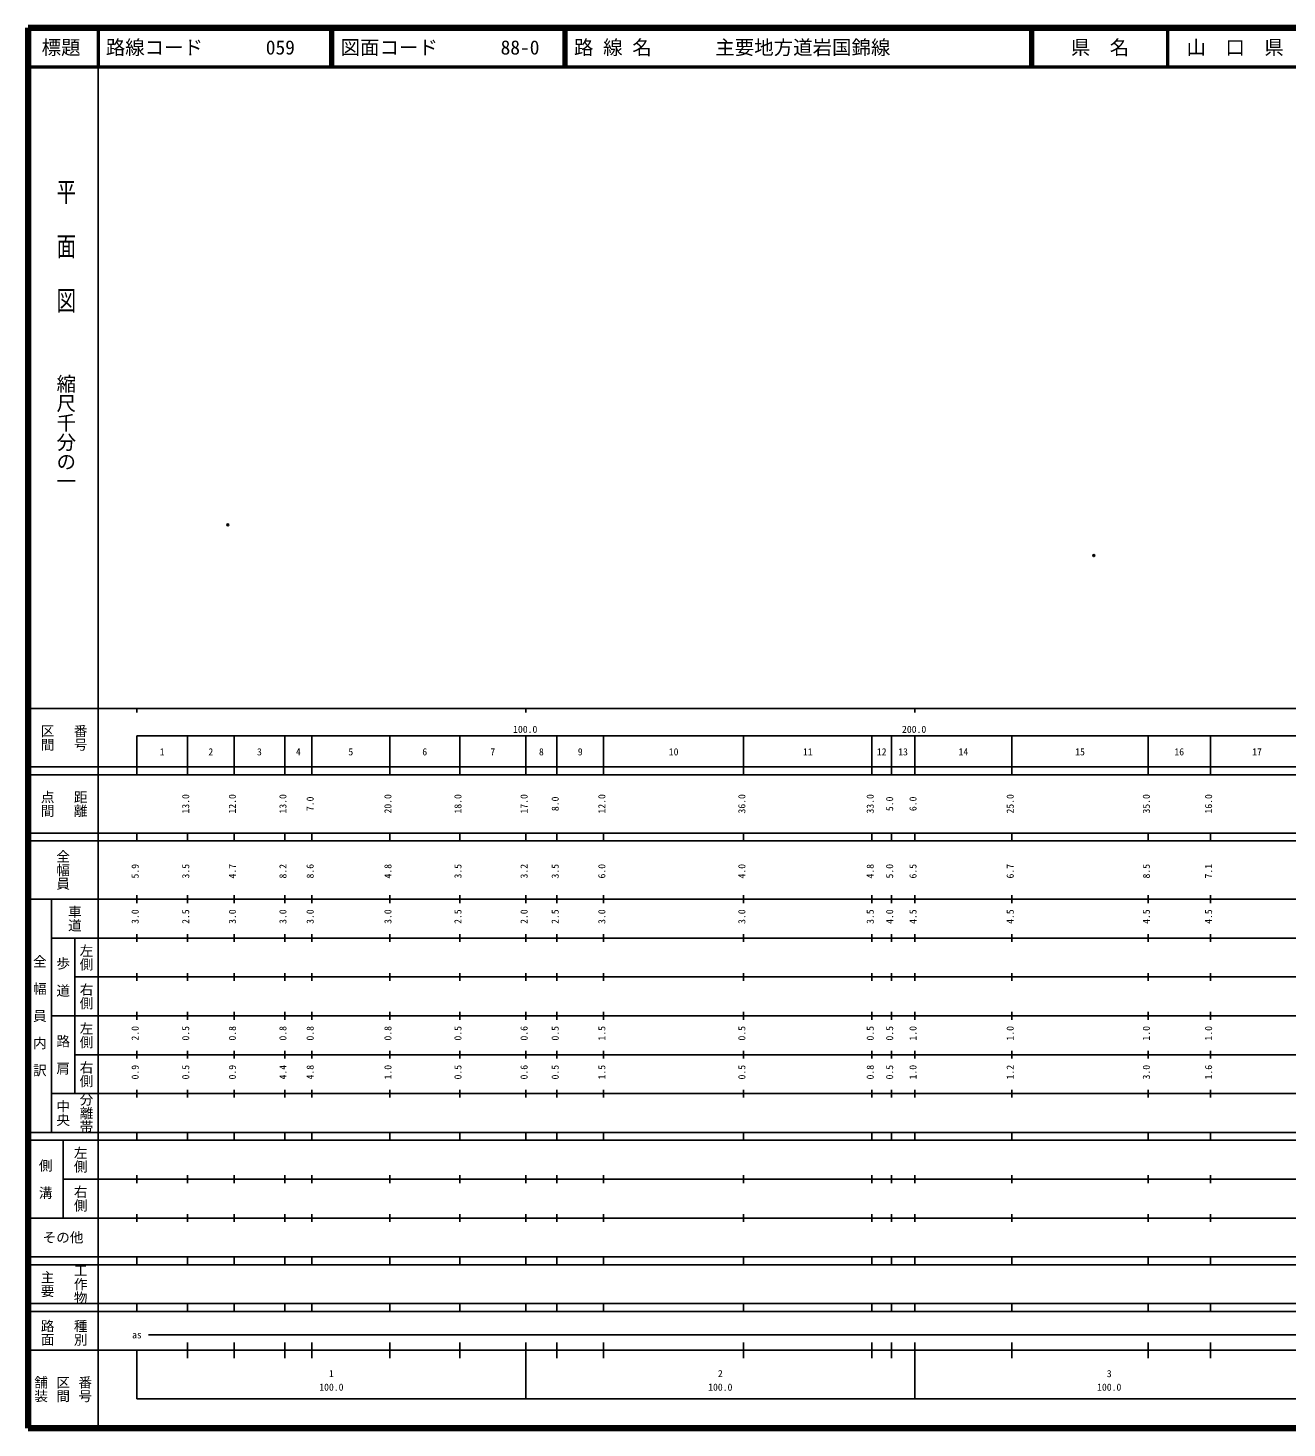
# Model space of a CAD drawing. Units: millimetres on the paper. Extents: x 40 to 680, y 20 to 380.
# Drawn here: x 40 to 363.7, y 20 to 380 of the extents above; entities that cross this region are included whole.
import ezdxf
from ezdxf.enums import TextEntityAlignment as Align

# ---------------------------------------------------------------- set-up
doc = ezdxf.new("R2010")
doc.units = ezdxf.units.MM
doc.header["$PDMODE"] = 32
doc.header["$PDSIZE"] = 0.5
doc.layers.add('M-OTRS', color=6, linetype='Continuous')
doc.layers.add('M-TTL-TXT', color=7, linetype='Continuous')
for name, color, linetype, lineweight in [('M-TTL', 2, 'Continuous', 140), ('M-TTL-BAND', 7, 'Continuous', 25), ('M-TTL-LINE', 7, 'Continuous', 50)]:
    doc.layers.add(name, color=color, linetype=linetype, lineweight=lineweight)
doc.styles.add('@ＭＳ ゴシック', font='')
doc.styles.add('ＭＳ ゴシック', font='')
doc.styles.get('@ＭＳ ゴシック').set_extended_font_data('@MS Gothic')
doc.styles.get('ＭＳ ゴシック').set_extended_font_data('MS Gothic')

msp = doc.modelspace()

# ---------------------------------------------------------------- linework, layer by layer
at = {"layer": 'M-OTRS'}
for p in [(91.362, 252.218), (314.014, 244.34)]:
    msp.add_point(p, dxfattribs=at)
at = {"layer": 'M-TTL'}
for p, q in [((40, 380), (40, 20)), ((680, 380), (40, 380)), ((40, 20), (680, 20))]:
    msp.add_line(p, q, dxfattribs=at)
at = {"layer": 'M-TTL-BAND'}
for p, q in [((58, 370), (58, 20)), ((40, 205), (579, 205)), ((68, 205), (68, 204)), ((168, 205), (168, 204)), ((268, 205), (268, 204)), ((68, 198), (579, 198)), ((68, 198), (68, 188)), ((81, 188), (81, 198)), ((93, 188), (93, 198)), ((106, 188), (106, 198)), ((113, 188), (113, 198)), ((133, 188), (133, 198)), ((151, 188), (151, 198)), ((168, 188), (168, 198)), ((176, 188), (176, 198)), ((188, 188), (188, 198)), ((224, 188), (224, 198)), ((257, 188), (257, 198)), ((262, 188), (262, 198)), ((268, 188), (268, 198)), ((293, 188), (293, 198)), ((328, 188), (328, 198)), ((344, 188), (344, 198)), ((40, 190), (579, 190)), ((40, 188), (579, 188)), ((40, 173), (579, 173)), ((68, 171), (68, 173)), ((81, 171), (81, 173)), ((93, 171), (93, 173)), ((106, 171), (106, 173)), ((113, 171), (113, 173)), ((133, 171), (133, 173)), ((151, 171), (151, 173)), ((168, 171), (168, 173)), ((176, 171), (176, 173)), ((188, 171), (188, 173)), ((224, 171), (224, 173)), ((257, 171), (257, 173)), ((262, 171), (262, 173)), ((268, 171), (268, 173)), ((293, 171), (293, 173)), ((328, 171), (328, 173)), ((344, 171), (344, 173)), ((40, 171), (579, 171)), ((40, 156), (579, 156)), ((46, 96), (46, 156)), ((68, 155), (68, 157)), ((81, 155), (81, 157)), ((93, 155), (93, 157)), ((106, 155), (106, 157)), ((113, 155), (113, 157)), ((133, 155), (133, 157)), ((151, 155), (151, 157)), ((168, 155), (168, 157)), ((176, 155), (176, 157)), ((188, 155), (188, 157)), ((224, 155), (224, 157)), ((257, 155), (257, 157)), ((262, 155), (262, 157)), ((268, 155), (268, 157)), ((293, 155), (293, 157)), ((328, 155), (328, 157)), ((344, 155), (344, 157)), ((46, 146), (579, 146)), ((52, 146), (52, 106)), ((68, 145), (68, 147)), ((81, 145), (81, 147)), ((93, 145), (93, 147)), ((106, 145), (106, 147)), ((113, 145), (113, 147)), ((133, 145), (133, 147)), ((151, 145), (151, 147)), ((168, 145), (168, 147)), ((176, 145), (176, 147)), ((188, 145), (188, 147)), ((224, 145), (224, 147)), ((257, 145), (257, 147)), ((262, 145), (262, 147)), ((268, 145), (268, 147)), ((293, 145), (293, 147)), ((328, 145), (328, 147)), ((344, 145), (344, 147)), ((68, 135), (68, 137)), ((81, 135), (81, 137)), ((93, 135), (93, 137)), ((106, 135), (106, 137)), ((113, 135), (113, 137)), ((133, 135), (133, 137)), ((151, 135), (151, 137)), ((168, 135), (168, 137)), ((176, 135), (176, 137)), ((188, 135), (188, 137)), ((224, 135), (224, 137)), ((257, 135), (257, 137)), ((262, 135), (262, 137)), ((268, 135), (268, 137)), ((293, 135), (293, 137)), ((328, 135), (328, 137)), ((344, 135), (344, 137)), ((52, 136), (579, 136)), ((46, 126), (579, 126)), ((68, 125), (68, 127)), ((81, 125), (81, 127)), ((93, 125), (93, 127)), ((106, 125), (106, 127)), ((113, 125), (113, 127)), ((133, 125), (133, 127)), ((151, 125), (151, 127)), ((168, 125), (168, 127)), ((176, 125), (176, 127)), ((188, 125), (188, 127)), ((224, 125), (224, 127)), ((257, 125), (257, 127)), ((262, 125), (262, 127)), ((268, 125), (268, 127)), ((293, 125), (293, 127)), ((328, 125), (328, 127)), ((344, 125), (344, 127)), ((52, 116), (579, 116)), ((68, 115), (68, 117)), ((81, 115), (81, 117)), ((93, 115), (93, 117)), ((106, 115), (106, 117)), ((113, 115), (113, 117)), ((133, 115), (133, 117)), ((151, 115), (151, 117)), ((168, 115), (168, 117)), ((176, 115), (176, 117)), ((188, 115), (188, 117)), ((224, 115), (224, 117)), ((257, 115), (257, 117)), ((262, 115), (262, 117)), ((268, 115), (268, 117)), ((293, 115), (293, 117)), ((328, 115), (328, 117)), ((344, 115), (344, 117)), ((46, 106), (579, 106)), ((68, 105), (68, 107)), ((81, 105), (81, 107)), ((93, 105), (93, 107)), ((106, 105), (106, 107)), ((113, 105), (113, 107)), ((133, 105), (133, 107)), ((151, 105), (151, 107)), ((168, 105), (168, 107)), ((176, 105), (176, 107)), ((188, 105), (188, 107)), ((224, 105), (224, 107)), ((257, 105), (257, 107)), ((262, 105), (262, 107)), ((268, 105), (268, 107)), ((293, 105), (293, 107)), ((328, 105), (328, 107)), ((344, 105), (344, 107)), ((40, 96), (579, 96)), ((40, 94), (579, 94)), ((49, 94), (49, 74)), ((68, 94), (68, 96)), ((81, 94), (81, 96)), ((93, 94), (93, 96)), ((106, 94), (106, 96)), ((113, 94), (113, 96)), ((133, 94), (133, 96)), ((151, 94), (151, 96)), ((168, 94), (168, 96)), ((176, 94), (176, 96)), ((188, 94), (188, 96)), ((224, 94), (224, 96)), ((257, 94), (257, 96)), ((262, 94), (262, 96)), ((268, 94), (268, 96)), ((293, 94), (293, 96)), ((328, 94), (328, 96)), ((344, 94), (344, 96)), ((49, 84), (579, 84)), ((68, 83), (68, 85)), ((81, 83), (81, 85)), ((93, 83), (93, 85)), ((106, 83), (106, 85)), ((113, 83), (113, 85)), ((133, 83), (133, 85)), ((151, 83), (151, 85)), ((168, 83), (168, 85)), ((176, 83), (176, 85)), ((188, 83), (188, 85)), ((224, 83), (224, 85)), ((257, 83), (257, 85)), ((262, 83), (262, 85)), ((268, 83), (268, 85)), ((293, 83), (293, 85)), ((328, 83), (328, 85)), ((344, 83), (344, 85)), ((40, 74), (579, 74)), ((68, 73), (68, 75)), ((81, 73), (81, 75)), ((93, 73), (93, 75)), ((106, 73), (106, 75)), ((113, 73), (113, 75)), ((133, 73), (133, 75)), ((151, 73), (151, 75)), ((168, 73), (168, 75)), ((176, 73), (176, 75)), ((188, 73), (188, 75)), ((224, 73), (224, 75)), ((257, 73), (257, 75)), ((262, 73), (262, 75)), ((268, 73), (268, 75)), ((293, 73), (293, 75)), ((328, 73), (328, 75)), ((344, 73), (344, 75)), ((40, 64), (579, 64)), ((40, 62), (579, 62)), ((68, 62), (68, 64)), ((81, 62), (81, 64)), ((93, 62), (93, 64)), ((106, 62), (106, 64)), ((113, 62), (113, 64)), ((133, 62), (133, 64)), ((151, 62), (151, 64)), ((168, 62), (168, 64)), ((176, 62), (176, 64)), ((188, 62), (188, 64)), ((224, 62), (224, 64)), ((257, 62), (257, 64)), ((262, 62), (262, 64)), ((268, 62), (268, 64)), ((293, 62), (293, 64)), ((328, 62), (328, 64)), ((344, 62), (344, 64)), ((40, 52), (579, 52)), ((68, 50), (68, 52)), ((81, 50), (81, 52)), ((93, 50), (93, 52)), ((106, 50), (106, 52)), ((113, 50), (113, 52)), ((133, 50), (133, 52)), ((151, 50), (151, 52)), ((168, 50), (168, 52)), ((176, 50), (176, 52)), ((188, 50), (188, 52)), ((224, 50), (224, 52)), ((257, 50), (257, 52)), ((262, 50), (262, 52)), ((268, 50), (268, 52)), ((293, 50), (293, 52)), ((328, 50), (328, 52)), ((344, 50), (344, 52)), ((40, 50), (579, 50)), ((71, 44), (565, 44)), ((40, 40), (579, 40)), ((68, 40), (68, 27.5)), ((81, 38), (81, 42)), ((93, 38), (93, 42)), ((106, 38), (106, 42)), ((113, 38), (113, 42)), ((133, 38), (133, 42)), ((151, 38), (151, 42)), ((168, 27.5), (168, 42)), ((176, 38), (176, 42)), ((188, 38), (188, 42)), ((224, 38), (224, 42)), ((257, 38), (257, 42)), ((262, 38), (262, 42)), ((268, 27.5), (268, 42)), ((293, 38), (293, 42)), ((328, 38), (328, 42)), ((344, 38), (344, 42)), ((68, 27.5), (579, 27.5))]:
    msp.add_line(p, q, dxfattribs=at)
at = {"layer": 'M-TTL-LINE'}
for p, q in [((58, 380), (58, 370)), ((117.75, 380), (117.75, 370)), ((118.25, 380), (118.25, 370)), ((177.75, 380), (177.75, 370)), ((178.25, 380), (178.25, 370)), ((297.75, 380), (297.75, 370)), ((298.25, 380), (298.25, 370)), ((333, 380), (333, 370)), ((40, 370), (680, 370))]:
    msp.add_line(p, q, dxfattribs=at)

# ---------------------------------------------------------------- texts
at = {"layer": 'M-TTL-BAND', "style": '@ＭＳ ゴシック', "width": 1.4}
msp.add_text('平  面  図', height=3.666, rotation=270, dxfattribs=at).set_placement((49.777, 306.475), align=Align.MIDDLE_RIGHT)
at = {"layer": 'M-TTL-BAND', "style": '@ＭＳ ゴシック'}
msp.add_text('縮尺千分の一', height=3.666, rotation=270, dxfattribs=at).set_placement((49.777, 261.03), align=Align.MIDDLE_RIGHT)
for s, p in [('区間', (45, 197.5)), ('番号', (53.5, 197.5)), ('点間', (45, 180.5)), ('距離', (53.5, 180.5)), ('全幅員', (49, 163.5)), ('車道', (52, 151)), ('左側', (55, 141)), ('全\u3000幅\u3000員\u3000内\u3000訳', (43, 126)), ('歩\u3000道', (49, 136)), ('右側', (55, 131)), ('左側', (55, 121)), ('路\u3000肩', (49, 116)), ('右側', (55, 111)), ('分離帯', (55, 101)), ('中央', (49, 101)), ('左側', (53.5, 89)), ('側\u3000溝', (44.5, 84)), ('右側', (53.5, 79)), ('工作物', (53.5, 57)), ('主要', (45, 57)), ('路面', (45, 44.5)), ('種別', (53.5, 44.5)), ('舗装', (43.333, 30)), ('区間', (49, 30)), ('番号', (54.667, 30))]:
    msp.add_text(s, height=2.566, rotation=270, dxfattribs=at).set_placement(p, align=Align.MIDDLE_CENTER)
at = {"layer": 'M-TTL-BAND', "style": 'ＭＳ ゴシック'}
for s, p in [('100.0', (167.844, 198.195)), ('200.0', (267.844, 198.195)), ('1', (74.5, 192.405)), ('2', (87, 192.405)), ('3', (99.5, 192.405)), ('4', (109.5, 192.405)), ('5', (123, 192.405)), ('6', (142, 192.405)), ('7', (159.5, 192.405)), ('8', (172, 192.405)), ('9', (182, 192.405)), ('10', (206, 192.405)), ('11', (240.5, 192.405)), ('12', (259.5, 192.405)), ('13', (265, 192.405)), ('14', (280.5, 192.405)), ('15', (310.5, 192.405)), ('16', (336, 192.405)), ('17', (356, 192.405)), ('as', (68, 42.5)), ('1', (118, 32.523)), ('2', (218, 32.523)), ('3', (318, 32.523)), ('100.0', (118, 29.033)), ('100.0', (218, 29.033)), ('100.0', (318, 29.033))]:
    msp.add_text(s, height=1.833, dxfattribs=at).set_placement(p, align=Align.BOTTOM_CENTER)
for s, p in [('13.0', (82, 180.5)), ('12.0', (94, 180.5)), ('13.0', (107, 180.5)), ('7.0', (114, 180.5)), ('20.0', (134, 180.5)), ('18.0', (152, 180.5)), ('17.0', (169, 180.5)), ('8.0', (177, 180.5)), ('12.0', (189, 180.5)), ('36.0', (225, 180.5)), ('33.0', (258, 180.5)), ('5.0', (263, 180.5)), ('6.0', (269, 180.5)), ('25.0', (294, 180.5)), ('35.0', (329, 180.5)), ('16.0', (345, 180.5)), ('5.9', (69, 163.174)), ('3.5', (82, 163.174)), ('4.7', (94, 163.174)), ('8.2', (107, 163.174)), ('8.6', (114, 163.174)), ('4.8', (134, 163.174)), ('3.5', (152, 163.174)), ('3.2', (169, 163.174)), ('3.5', (177, 163.174)), ('6.0', (189, 163.174)), ('4.0', (225, 163.174)), ('4.8', (258, 163.174)), ('5.0', (263, 163.174)), ('6.5', (269, 163.174)), ('6.7', (294, 163.174)), ('8.5', (329, 163.174)), ('7.1', (345, 163.174)), ('3.0', (69, 151.5)), ('2.5', (82, 151.5)), ('3.0', (94, 151.5)), ('3.0', (107, 151.5)), ('3.0', (114, 151.5)), ('3.0', (134, 151.5)), ('2.5', (152, 151.5)), ('2.0', (169, 151.5)), ('2.5', (177, 151.5)), ('3.0', (189, 151.5)), ('3.0', (225, 151.5)), ('3.5', (258, 151.5)), ('4.0', (263, 151.5)), ('4.5', (269, 151.5)), ('4.5', (294, 151.5)), ('4.5', (329, 151.5)), ('4.5', (345, 151.5)), ('2.0', (69, 121.5)), ('0.5', (82, 121.5)), ('0.8', (94, 121.5)), ('0.8', (107, 121.5)), ('0.8', (114, 121.5)), ('0.8', (134, 121.5)), ('0.5', (152, 121.5)), ('0.6', (169, 121.5)), ('0.5', (177, 121.5)), ('1.5', (189, 121.5)), ('0.5', (225, 121.5)), ('0.5', (258, 121.5)), ('0.5', (263, 121.5)), ('1.0', (269, 121.5)), ('1.0', (294, 121.5)), ('1.0', (329, 121.5)), ('1.0', (345, 121.5)), ('0.9', (69, 111.5)), ('0.5', (82, 111.5)), ('0.9', (94, 111.5)), ('4.4', (107, 111.5)), ('4.8', (114, 111.5)), ('1.0', (134, 111.5)), ('0.5', (152, 111.5)), ('0.6', (169, 111.5)), ('0.5', (177, 111.5)), ('1.5', (189, 111.5)), ('0.5', (225, 111.5)), ('0.8', (258, 111.5)), ('0.5', (263, 111.5)), ('1.0', (269, 111.5)), ('1.2', (294, 111.5)), ('3.0', (329, 111.5)), ('1.6', (345, 111.5))]:
    msp.add_text(s, height=1.833, rotation=90, dxfattribs=at).set_placement(p, align=Align.BOTTOM_CENTER)
msp.add_text('その他', height=2.566, dxfattribs=at).set_placement((49, 69), align=Align.MIDDLE_CENTER)
at = {"layer": 'M-TTL-TXT', "style": 'ＭＳ ゴシック'}
for s, p in [('標題', (48.5, 375)), ('県\u3000名', (315.625, 375)), ('山\u3000口\u3000県', (350.375, 375))]:
    msp.add_text(s, height=3.666, dxfattribs=at).set_placement(p, align=Align.MIDDLE_CENTER)
for s, p in [('路線コード', (60, 375)), ('059', (101.142, 375)), ('図面コード', (120.38, 375)), ('88-0', (161.521, 375)), ('路 線 名', (180.38, 375)), ('主要地方道岩国錦線', (216.734, 375))]:
    msp.add_text(s, height=3.666, dxfattribs=at).set_placement(p, align=Align.MIDDLE_LEFT)

doc.saveas('drawing.dxf')
